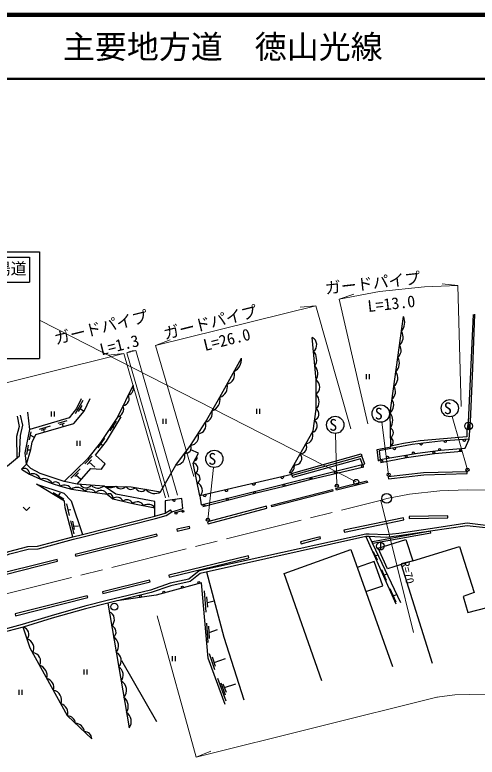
# Model space of a CAD drawing. Units: millimetres, scale not verified. Extents: x 40000 to 680000, y 20000 to 380000.
# Drawn here: x 208726 to 280999, y 263895 to 380000 of the extents above; entities that cross this region are included whole.
import ezdxf
from ezdxf.enums import TextEntityAlignment as Align

# ---------------------------------------------------------------- set-up
doc = ezdxf.new("R2010")
doc.units = ezdxf.units.MM
doc.header["$LTSCALE"] = 1000
doc.linetypes.add('CHAIN', pattern=[18.5, 12, -1.5, 3.5, -1.5])
for name, color, linetype, lineweight in [('M-BGD', 7, 'Continuous', 25), ('M-BGD-EXST', 7, 'Continuous', 25), ('M-BMK', 2, 'CHAIN', 13), ('M-BMK-SRVR', 3, 'Continuous', 25), ('M-STR-HTXT', 7, 'Continuous', 13), ('M-STR-STRC', 7, 'Continuous', 25), ('M-TTL', 2, 'Continuous', 140), ('M-TTL-LINE', 7, 'Continuous', 50)]:
    doc.layers.add(name, color=color, linetype=linetype, lineweight=lineweight)
doc.layers.add('M-TTL-TXT', color=7, linetype='Continuous')
doc.styles.add('ＭＳ ゴシック', font='')
doc.styles.get('ＭＳ ゴシック').set_extended_font_data('MS Gothic')

msp = doc.modelspace()

# ---------------------------------------------------------------- linework, layer by layer
at = {"layer": 'M-BGD'}
for p, q in [((263667, 323821), (263667, 323038)), ((264134, 323821), (264134, 323038)), ((218198, 317640), (219407, 319723)), ((218653, 317934), (219263, 318920)), ((218958, 318427), (219446, 318061)), ((246524, 318367), (246524, 317585)), ((246991, 318367), (246991, 317585)), ((214421, 317958), (214421, 317176)), ((214888, 317958), (214888, 317176)), ((215507, 316149), (216885, 316560)), ((215784, 315933), (216507, 316156)), ((216145, 316044), (216280, 315581)), ((223630, 314930), (224604, 316430)), ((231837, 316822), (231837, 316040)), ((232304, 316822), (232304, 316040)), ((279663, 316291), (279663, 315091)), ((211036, 313550), (211301, 314799)), ((212563, 315191), (214292, 315717)), ((212915, 315063), (213617, 315278)), ((213192, 315148), (213316, 314720)), ((224060, 315592), (224321, 315436)), ((211189, 314270), (211645, 314016)), ((221754, 312280), (222799, 313782)), ((210595, 311243), (210835, 312695)), ((218423, 313369), (218423, 312587)), ((218890, 313369), (218890, 312587)), ((222171, 312879), (222415, 312707)), ((210715, 311969), (211057, 311942)), ((219686, 309755), (220799, 310947)), ((220039, 309670), (220697, 310391)), ((220368, 310031), (221205, 309264)), ((237109, 310882), (236815, 310330)), ((217475, 307542), (218926, 308975)), ((218084, 307782), (218669, 308350)), ((218324, 308015), (218984, 307430)), ((252033, 308097), (237643, 304753)), ((214716, 305297), (216361, 304300)), ((215538, 304799), (215880, 305180)), ((217293, 301685), (216832, 303496)), ((217063, 302590), (217500, 302652)), ((233264, 302244), (233047, 302580)), ((233663, 302126), (235076, 302529)), ((218019, 298826), (217499, 300838)), ((218060, 299500), (217780, 300828)), ((217954, 300001), (218687, 300097)), ((273702, 299235), (264644, 297586)), ((273756, 298940), (264697, 297290)), ((273756, 298940), (273702, 299235)), ((263619, 298383), (268273, 287880)), ((264135, 298388), (268992, 288094)), ((264697, 297290), (264644, 297586)), ((265876, 297498), (265876, 296298)), ((265399, 294700), (264782, 296032)), ((265090, 295366), (265475, 295548)), ((269133, 294040), (273979, 278609)), ((266824, 291546), (266094, 293207)), ((266459, 292376), (266878, 292574)), ((238638, 286554), (238400, 289923)), ((268354, 288127), (267408, 290227)), ((267903, 289128), (268395, 289359)), ((223262, 287984), (226582, 268476)), ((238912, 287379), (238734, 288977)), ((238835, 288072), (239865, 288345)), ((238970, 281827), (238763, 284859)), ((239161, 282464), (239044, 284372)), ((239105, 283370), (240419, 283848)), ((240008, 277575), (239142, 280040)), ((225373, 279025), (230878, 269469)), ((233329, 279705), (233329, 278923)), ((233796, 279705), (233796, 278923)), ((240107, 278081), (239605, 279515)), ((239891, 278696), (241679, 279302)), ((219518, 277590), (219518, 276808)), ((219985, 277590), (219985, 276808)), ((241737, 272669), (240470, 276201)), ((241675, 273579), (240990, 275448)), ((241801, 273994), (241298, 275332)), ((241504, 274782), (243277, 275388)), ((209326, 274445), (209326, 273663)), ((209793, 274445), (209793, 273663))]:
    msp.add_line(p, q, dxfattribs=at)
for points in [[(265560, 310261), (265373, 312010), (267503, 312408), (267395, 317761), (268608, 326425), (269484, 332820)], [(280369, 333127), (279610, 316298), (279402, 315063), (279410, 313982), (272117, 313372), (269476, 312968), (267500, 312558)], [(279761, 313615), (279966, 316337), (280322, 324738), (280618, 333177)], [(251653, 308351), (255379, 314936), (255810, 318332), (255819, 322916), (255229, 329529)], [(222665, 306306), (226910, 306197), (231514, 305413), (233875, 309541), (236205, 312663), (238526, 316286), (240787, 320200), (244150, 326308)], [(227227, 322095), (224792, 317070), (222140, 313109), (220081, 310548), (216431, 307028)], [(210546, 309726), (211205, 312022), (211424, 313161), (211994, 314337), (217973, 316072), (219579, 318028), (220507, 319998)], [(219078, 319946), (218359, 318449), (217196, 316993), (211092, 315158)], [(189767, 291417), (188281, 293457), (194187, 297934), (199807, 306291), (201473, 307369), (204986, 308657), (207568, 309457), (209476, 311024), (209605, 314193), (209956, 315835), (209617, 317374)], [(209065, 317248), (209425, 315632), (209000, 314058), (209012, 310644)], [(210546, 309726), (210364, 311496), (211092, 315158), (210765, 317852)], [(218479, 306573), (220592, 309021), (222282, 308932), (222862, 309794), (221318, 311124), (223068, 313330), (225321, 317116)], [(265560, 310261), (265857, 310470), (271684, 311443), (275264, 311914), (279113, 312232), (279761, 313615)], [(279761, 313615), (275281, 313342), (270850, 312821), (267484, 312177), (265692, 311802), (265857, 310470)], [(237643, 304753), (236587, 309903), (237418, 311462), (236221, 311959)], [(263084, 309666), (262749, 310550), (252169, 307612), (252078, 307940), (251988, 308253), (262849, 311361), (262980, 310996)], [(265896, 309982), (269955, 310774), (274324, 311390), (278613, 311749)], [(237643, 304753), (237836, 303367), (263434, 309754), (262980, 310996), (252090, 307943)], [(230634, 301596), (230613, 303886), (224539, 305032), (222665, 306306), (218479, 306573), (216431, 307028), (212659, 308280), (211227, 309057), (210546, 309726), (209779, 308944), (211014, 308175), (212740, 307356), (214536, 306708), (215842, 306301), (217604, 305836), (219680, 305480), (223138, 305047), (224038, 304298), (227153, 303563), (230622, 302889)], [(238124, 303121), (241976, 304103), (246265, 305169), (250837, 306296), (255058, 307366), (263263, 309315)], [(217798, 298376), (216604, 302882), (216496, 303935), (212102, 306598), (216365, 305163), (217523, 304004), (219304, 298725)], [(233264, 302244), (234965, 302773), (234820, 304365), (232201, 303992), (232228, 302052)], [(138779, 278830), (151099, 281781), (169619, 286301), (189409, 291314), (193362, 292450), (202874, 294253), (207806, 296067), (210754, 296848), (212292, 296901), (217798, 298376), (219304, 298725), (230634, 301596), (232228, 302052), (233047, 302580)], [(138828, 278431), (151193, 281392), (169716, 285913), (189514, 290928), (193455, 292060), (202981, 293866), (207927, 295686), (210813, 296450), (212352, 296503), (217895, 297988), (219398, 298336), (230738, 301210), (232395, 301684), (233264, 302244)], [(210007, 302985), (210538, 302455), (211068, 302985)], [(282347, 300140), (279443, 300483), (273643, 299630), (268744, 298884), (266788, 298651), (264143, 298788), (263573, 298782), (237519, 293016), (235939, 291726), (233014, 291088), (229908, 290029), (223165, 288372), (219682, 287496), (214426, 286005), (209893, 284629), (206353, 283698), (198932, 281854), (186253, 278736), (185801, 278701)], [(282304, 299742), (279449, 300079), (273702, 299235), (268798, 298488), (266801, 298250), (264135, 298388), (263619, 298383), (237698, 292646), (236117, 291355), (233121, 290702), (230021, 289645), (223262, 287984), (219785, 287109), (214539, 285621), (210002, 284244), (206452, 283311), (199028, 281465), (186317, 278340), (185833, 278302)], [(256725, 275821), (250836, 292603), (261228, 296352), (267782, 278072)], [(270955, 294599), (278265, 296857), (280558, 289649), (278795, 289015), (279549, 286500), (282544, 287295), (284972, 279256)], [(263579, 289794), (266243, 290715), (264903, 294502), (262234, 293545)], [(238669, 292861), (241375, 282640), (244533, 272841)], [(241587, 272138), (238930, 279379), (237919, 291162), (230821, 289230), (224645, 288324)], [(220737, 266780), (216963, 270346), (211141, 280921), (210002, 284244)]]:
    msp.add_lwpolyline(points, dxfattribs=at)
msp.add_lwpolyline([(266965, 293373), (265546, 296595), (269876, 297937), (270955, 294599)], close=True, dxfattribs=at)
for centre, radius in [((279663, 315691), 600), ((274243, 311529), 150), ((278403, 311882), 150), ((266101, 310174), 150), ((269910, 310917), 150), ((263053, 309417), 150), ((258825, 308413), 150), ((250788, 306436), 150), ((255007, 307505), 150), ((246200, 305305), 150), ((241926, 304242), 150), ((238282, 303313), 150), ((233918, 302043), 150), ((234972, 302343), 150), ((265876, 296898), 600), ((234911, 290499), 150), ((237472, 291196), 150), ((228385, 289024), 150), ((232023, 289713), 150), ((224273, 287422), 550)]:
    msp.add_circle(centre, radius, dxfattribs=at)
for centre, radius, start, end in [((267426, 331907), 2251, 320.49777, 23.91474), ((267751, 329561), 1682, 311.46961, 32.9429), ((254664, 328401), 1262, 306.79123, 63.41371), ((267690, 327506), 1418, 310.35188, 34.06063), ((242036, 326121), 2122, 297.29238, 5.04128), ((253953, 326088), 1962, 328.60508, 41.59985), ((266971, 325501), 1881, 314.60996, 29.44885), ((241532, 323728), 1562, 283.38029, 18.95337), ((254368, 323870), 1737, 326.6875, 43.51744), ((266986, 323203), 1620, 307.76761, 36.2912), ((254937, 321772), 1445, 307.42139, 52.36072), ((226081, 321676), 1220, 288.23681, 20.05542), ((240307, 321773), 1645, 286.98364, 15.35002), ((266576, 321055), 1649, 312.3181, 31.74071), ((225493, 319983), 1108, 279.38152, 28.91071), ((254726, 319480), 1580, 313.38222, 46.39989), ((238934, 319845), 1888, 289.1256, 10.83403), ((266411, 318957), 1549, 309.45659, 34.60222), ((224297, 318433), 1450, 289.94878, 18.34345), ((255344, 317528), 929, 285.67644, 59.85098), ((238129, 317700), 1469, 285.69202, 14.26762), ((265792, 316548), 2011, 325.19196, 37.1103), ((237248, 315827), 1357, 274.94233, 19.77592), ((254821, 315754), 1172, 289.87614, 48.63973), ((254077, 314150), 1248, 277.22904, 23.75542), ((267005, 314621), 894, 301.60674, 60.69552), ((236089, 314015), 1357, 274.91255, 19.8057), ((267160, 313202), 728, 297.78624, 64.51602), ((278992, 313568), 250, 183.49608, 3.49608), ((235416, 312293), 871, 261.42263, 25.09764), ((253270, 312414), 1085, 273.67718, 27.30728), ((268054, 312286), 250, 190.83576, 10.83576), ((272228, 312983), 250, 186.69523, 6.69523), ((276017, 313387), 250, 183.49608, 3.49608), ((233771, 311090), 1552, 273.81092, 12.70935), ((252551, 310656), 1038, 260.39968, 40.58478), ((271021, 311332), 250, 9.4834, 189.4834), ((275132, 311893), 250, 6.6073, 186.6073), ((236914, 310632), 318, 251.82846, 52.04619), ((267010, 310662), 250, 9.4834, 189.4834), ((210209, 308259), 809, 354.0392, 122.16282), ((236457, 309010), 902, 301.46617, 81.69962), ((251414, 309332), 1010, 283.69118, 17.29328), ((211429, 306821), 1416, 22.19564, 107.01508), ((236916, 307473), 768, 294.053, 89.1128), ((250522, 307745), 250, 193.08271, 13.08271), ((213279, 306038), 1424, 28.08583, 112.24305), ((215085, 306171), 768, 9.72656, 135.6324), ((219836, 307049), 1021, 209.70921, 323.00355), ((236884, 305649), 1175, 310.27398, 72.89181), ((246085, 306714), 250, 193.08271, 13.08271), ((216449, 305032), 1407, 34.83155, 115.58777), ((218448, 304527), 1557, 37.71477, 122.82144), ((220457, 304671), 1122, 31.90132, 133.8367), ((221729, 307484), 1504, 224.24644, 308.46632), ((222201, 304579), 1047, 26.56668, 139.17134), ((223641, 308352), 2267, 244.49243, 292.56296), ((225315, 306944), 1056, 220.45462, 316.60077), ((226882, 306731), 950, 212.63086, 317.05714), ((228476, 306425), 962, 200.79004, 319.8891), ((230569, 306817), 1692, 216.70308, 303.97605), ((241792, 305717), 250, 193.08271, 13.08271), ((223417, 304467), 644, 344.76291, 115.70429), ((224686, 303559), 982, 22.18167, 131.25812), ((233604, 304192), 250, 188.09833, 8.09833), ((238398, 304928), 250, 193.08271, 13.08271), ((226231, 303140), 1014, 24.63592, 128.80387), ((227884, 302693), 1136, 27.98284, 130.03304), ((229584, 302178), 1258, 34.40257, 123.61331), ((222990, 285437), 1306, 311.80965, 67.50756), ((223464, 283459), 1080, 310.87786, 68.43935), ((209736, 283103), 1172, 320.95946, 76.89388), ((210242, 280944), 1477, 330.52869, 74.15203), ((223386, 281299), 1556, 319.60061, 59.7166), ((211453, 278913), 1306, 330.99885, 86.67074), ((223975, 279025), 1398, 314.54229, 64.77492), ((211954, 276573), 1824, 348.24779, 69.42181), ((224133, 276725), 1542, 321.5649, 57.75231), ((213365, 274809), 1442, 342.74168, 74.92791), ((224598, 274344), 1605, 316.90238, 62.41483), ((214425, 272805), 1608, 339.03919, 78.6304), ((224706, 271845), 1760, 326.48679, 52.83042), ((215501, 270769), 1521, 343.89316, 73.77643), ((225302, 269492), 1634, 321.57201, 57.7452), ((216948, 269086), 1260, 3.90973, 89.32489), ((218191, 267768), 1404, 3.80549, 89.42913), ((219660, 266787), 1077, 359.63365, 93.60097)]:
    msp.add_arc(centre, radius, start, end, dxfattribs=at)
at = {"layer": 'M-BGD-EXST'}
for centre, radius in [((276725, 318474), 1350), ((265927, 317630), 1350), ((258810, 315869), 1350), ((239908, 310551), 1350), ((279488, 308846), 250), ((267166, 308077), 250), ((259061, 306355), 250), ((238895, 301035), 250)]:
    msp.add_circle(centre, radius, dxfattribs=at)
at = {"layer": 'M-BMK'}
msp.add_lwpolyline([(71089, 268980), (114651, 269051), (120179, 269154), (123962, 269482), (127723, 269953), (131958, 270777), (137298, 272069), (170021, 280165), (265842, 304034), (266861, 304369), (270416, 305026), (275142, 305552), (279446, 305718), (284437, 305640), (289714, 305115), (295083, 304142), (299179, 303088)], dxfattribs=at)
at = {"layer": 'M-BMK-SRVR'}
msp.add_circle((266861, 304369), 750, dxfattribs=at)
at = {"layer": 'M-STR-HTXT'}
for p, q in [((277996, 337686), (275553, 337933)), ((278475, 318741), (277996, 337686)), ((259407, 335533), (261736, 336311)), ((230727, 328265), (255794, 334509)), ((255794, 334509), (253352, 334253)), ((261236, 315242), (255794, 334509)), ((263928, 316037), (259407, 335533)), ((262105, 306941), (212579, 332243)), ((230727, 328265), (233004, 329184)), ((226258, 327152), (227629, 327493)), ((227629, 327493), (227019, 327429)), ((234164, 304880), (227629, 327493)), ((236693, 307806), (230727, 328265)), ((225759, 327027), (223318, 326771)), ((232276, 304437), (225759, 327027)), ((226258, 327152), (226827, 327381)), ((232775, 304561), (226258, 327152)), ((279488, 308846), (277097, 317177)), ((267166, 308077), (266101, 316291)), ((259061, 306355), (258846, 314519)), ((238895, 301035), (239765, 309209)), ((265928, 304062), (271024, 283413)), ((230965, 286025), (237096, 263895)), ((237096, 263895), (239372, 264815))]:
    msp.add_line(p, q, dxfattribs=at)
for points in [[(259407, 335533), (265735, 336703), (272754, 337483), (277996, 337686)], [(70724, 303832), (114246, 302746), (118397, 302689), (120516, 302631), (122549, 302603), (125631, 302705), (131580, 303431), (162311, 311222), (225759, 327027)], [(237096, 263895), (274722, 273268), (274806, 273296), (275098, 273350), (277531, 273620), (279816, 273708), (282600, 273665)]]:
    msp.add_lwpolyline(points, dxfattribs=at)
at = {"layer": 'M-STR-STRC'}
for p, q in [((187746, 342913), (212579, 342913)), ((212579, 342913), (212579, 326247)), ((202430, 342081), (211041, 342081)), ((211041, 342081), (211041, 338193)), ((202430, 338193), (211041, 338193)), ((187746, 326247), (212579, 326247))]:
    msp.add_line(p, q, dxfattribs=at)
for points in [[(272621, 308366), (267089, 307749), (267133, 307452), (272642, 308066), (279459, 308239), (279459, 308539)], [(258917, 305919), (263769, 307122), (263833, 306829), (258991, 305629)], [(248848, 303324), (258373, 305777), (258448, 305487), (248921, 303033)], [(238858, 300681), (238932, 300391), (248126, 302840), (248052, 303131)], [(269479, 301311), (260181, 299389), (260251, 299097), (269543, 301018)], [(276391, 301644), (270350, 301516), (270388, 301217), (276392, 301344)], [(234025, 299552), (234092, 299259), (236078, 299688), (236011, 299980)], [(218179, 295604), (218255, 295314), (230992, 298500), (230920, 298791)], [(256434, 298376), (253404, 297549), (253482, 297259), (256512, 298087)], [(245237, 295371), (232776, 292356), (232848, 292065), (245311, 295080)], [(204207, 292025), (204283, 291735), (215419, 294532), (215343, 294822)], [(229801, 291593), (222415, 289757), (222489, 289467), (229874, 291302)], [(220041, 289145), (208762, 286294), (208836, 286003), (220115, 288855)]]:
    msp.add_lwpolyline(points, close=True, dxfattribs=at)
msp.add_circle((262105, 306941), 400, dxfattribs=at)
at = {"layer": 'M-TTL'}
msp.add_line((680000, 380000), (40000, 380000), dxfattribs=at)
msp.add_line((680000, 380000), (40000, 380000), dxfattribs=at)
at = {"layer": 'M-TTL-LINE'}
msp.add_line((40000, 370000), (680000, 370000), dxfattribs=at)
msp.add_line((40000, 370000), (680000, 370000), dxfattribs=at)

# ---------------------------------------------------------------- texts
at = {"layer": 'M-BGD-EXST', "style": 'ＭＳ ゴシック'}
for p in [(276412, 318474), (265615, 317630), (258498, 315869), (239595, 310551)]:
    msp.add_text('S', height=1833, dxfattribs=at).set_placement(p, align=Align.MIDDLE_CENTER)
at = {"layer": 'M-STR-HTXT', "style": 'ＭＳ ゴシック'}
for s, rotation, p in [('ガードパイプ', 6.34, (264826, 336602)), ('L=13.0', 6.34, (267754, 333378)), ('ガードパイプ', 13.988, (239622, 330480)), ('ガードパイプ', 13.988, (222551, 329699)), ('L=1.3', 13.988, (225428, 326945)), ('L=26.0', 13.988, (242226, 327781))]:
    msp.add_text(s, height=1833, rotation=rotation, dxfattribs=at).set_placement(p, align=Align.BOTTOM_CENTER)
msp.add_text('R=70', height=1320, rotation=283.864, dxfattribs=at).set_placement((268692, 294273), align=Align.BOTTOM_LEFT)
at = {"layer": 'M-STR-STRC', "style": 'ＭＳ ゴシック'}
msp.add_text('山陽道', height=1833, dxfattribs=at).set_placement((203068, 338843), align=Align.BOTTOM_LEFT)
at = {"layer": 'M-TTL-TXT', "style": 'ＭＳ ゴシック'}
msp.add_text('主要地方道\u3000徳山光線', height=3666, dxfattribs=at).set_placement((216234, 375000), align=Align.MIDDLE_LEFT)
msp.add_text('主要地方道\u3000徳山光線', height=3666, dxfattribs=at).set_placement((216234, 375000), align=Align.MIDDLE_LEFT)

doc.saveas('drawing.dxf')
